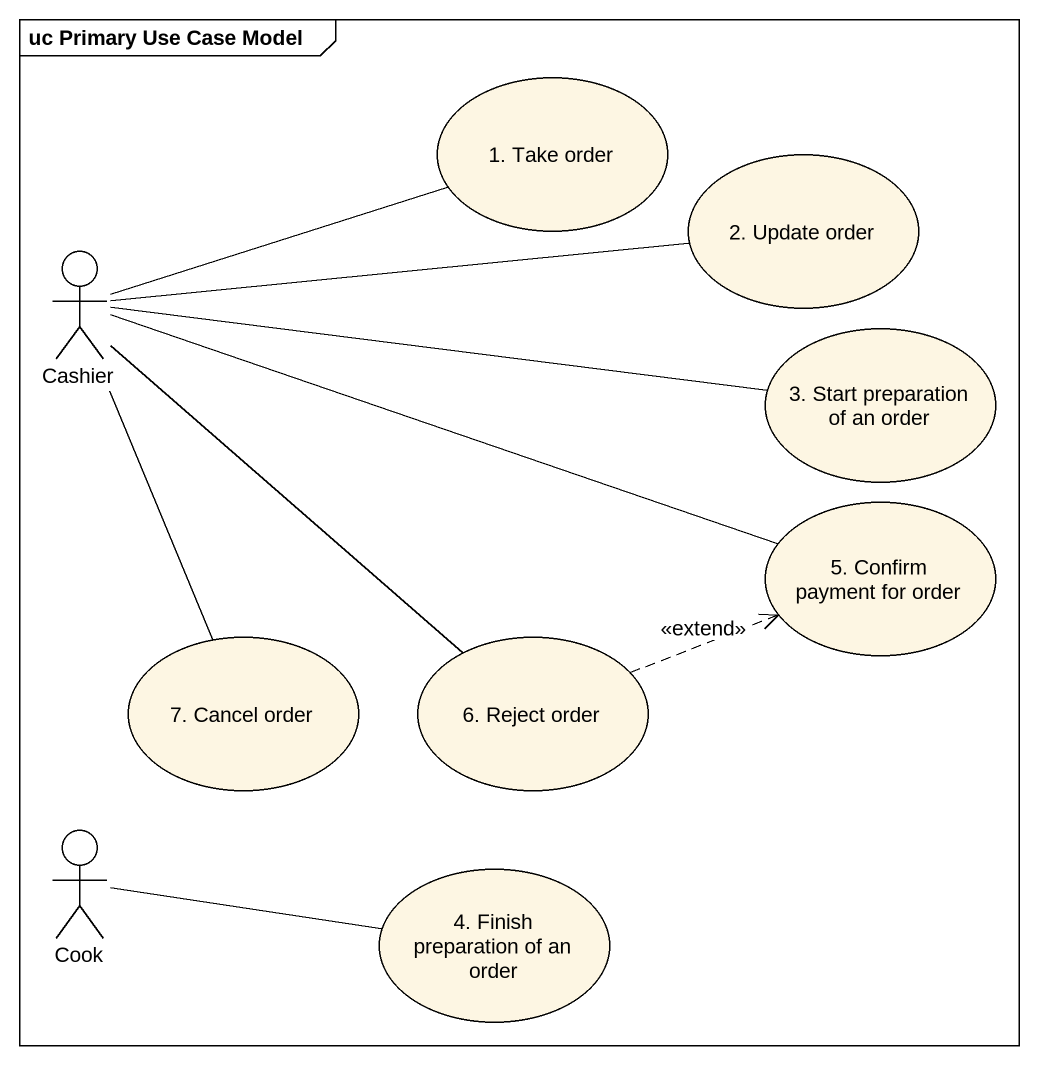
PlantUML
@startuml
mainframe uc Primary Use Case Model
usecase "1. Take order" as u1_Take_order
usecase "2. Update order" as u2_Update_order
actor Cashier
usecase "3. Start preparation of an order" as u3_Start_preparation_of_an
usecase "5. Confirm payment for order" as u5_Confirm_payment_for_order
usecase "7. Cancel order" as u7_Cancel_order
usecase "6. Reject order" as u6_Reject_order
actor Cook
usecase "4. Finish preparation of an order" as u4_Finish_preparation_of_an
Cashier -right- u1_Take_order
Cashier -right- u2_Update_order
Cashier -right- u3_Start_preparation_of_an
Cashier -right- u5_Confirm_payment_for_order
Cashier -- u7_Cancel_order
Cashier -- u6_Reject_order
u6_Reject_order .right.> u5_Confirm_payment_for_order : <<extend>>
Cook -right- u4_Finish_preparation_of_an
@enduml
